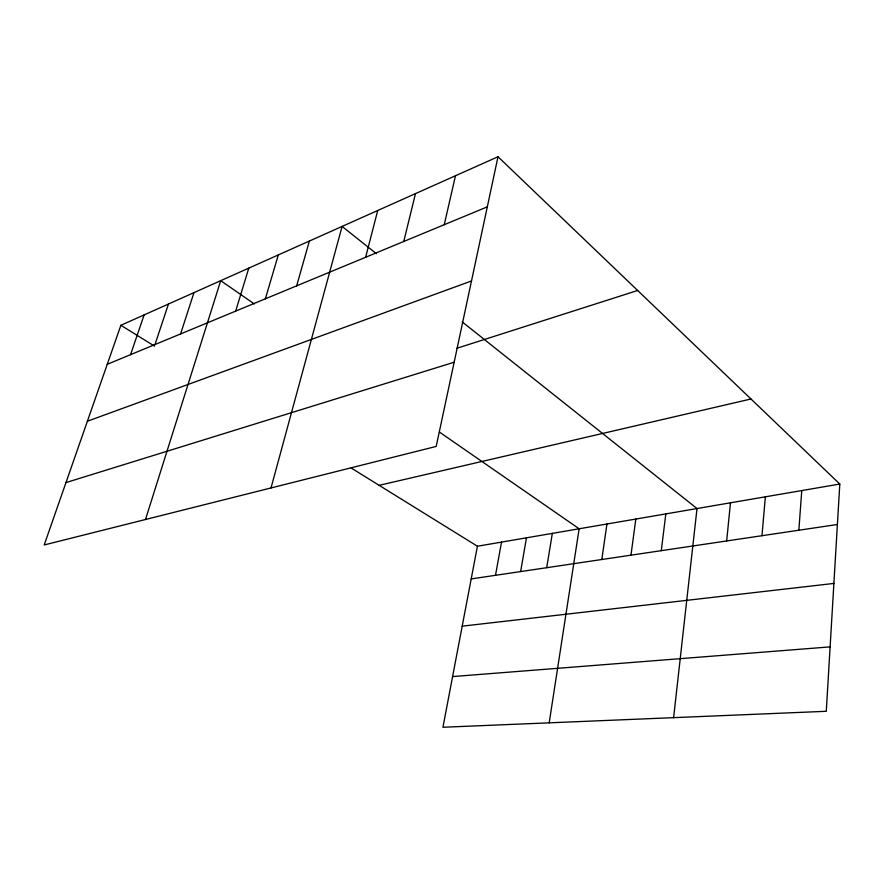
<?xml version="1.0" encoding="UTF-8"?>
<svg xmlns="http://www.w3.org/2000/svg" width="884" height="884" viewBox="0 0 884 884"><rect width="100%" height="100%" fill="white"/><g stroke="black" fill="none" stroke-linecap="round" stroke-linejoin="round"><path stroke-width="1.33" d="M498.001 156.744L436.188 446.431L44.2 544.964L120.876 325.29L498.001 156.744L839.8 484.045L826.286 711.3L442.939 727.256L477.426 546.235L351.202 468.012M798.849 530.223L801.766 490.576M761.975 535.704L765.356 496.819M726.67 540.953L730.471 502.808M673.619 717.653L697.012 508.554L462.221 321.909M661.287 550.677L665.818 513.902M630.977 555.174L635.817 519.052M601.816 559.506L606.943 524.013M549.185 722.825L579.142 528.776L439.447 432.077M546.71 567.705L552.334 533.384M520.632 571.572L526.477 537.815M495.482 575.318L501.526 542.102M444.243 224.702L455.481 175.75M403.756 241.476L415.469 193.64M365.633 257.266L377.733 210.502M271.023 487.946L342.097 226.426L376.429 253.708M296.659 285.841L309.367 241.056M265.366 298.814L278.294 254.935M235.674 311.113L248.791 268.128M145.495 519.505L220.713 280.67L254.338 303.941M180.579 333.942L193.972 292.615M154.976 344.55L168.479 304.019M130.567 354.661L144.136 314.892M107.251 364.318L487.316 206.856M87.383 421.237L471.503 280.957M456.862 348.285L637.662 290.482M65.969 482.587L454.155 362.241M379.159 485.338L750.98 398.993M477.426 546.235L839.8 484.045M471.205 578.921L837.391 524.499M462.199 626.17L833.888 583.429M452.597 676.58L830.12 646.878M120.876 325.29L154.567 346.163"/></g></svg>
